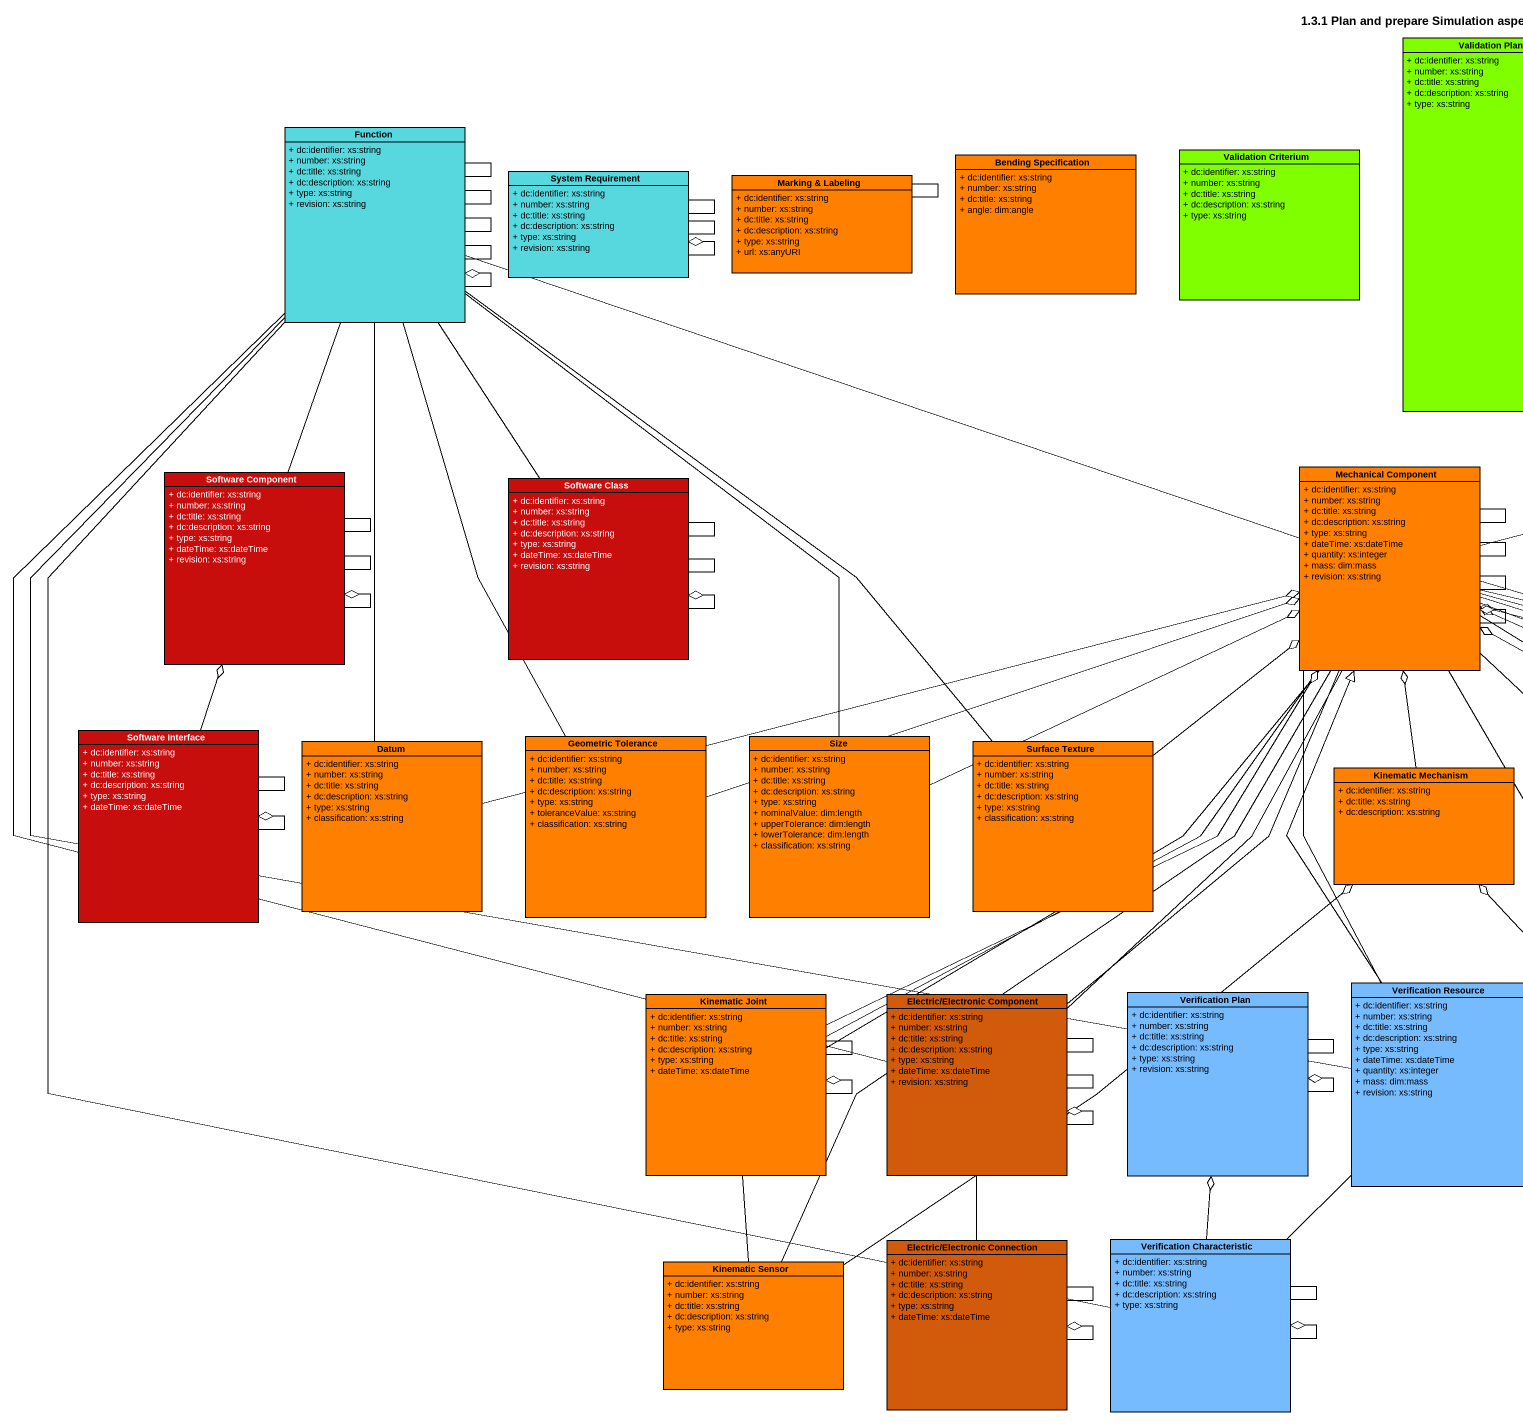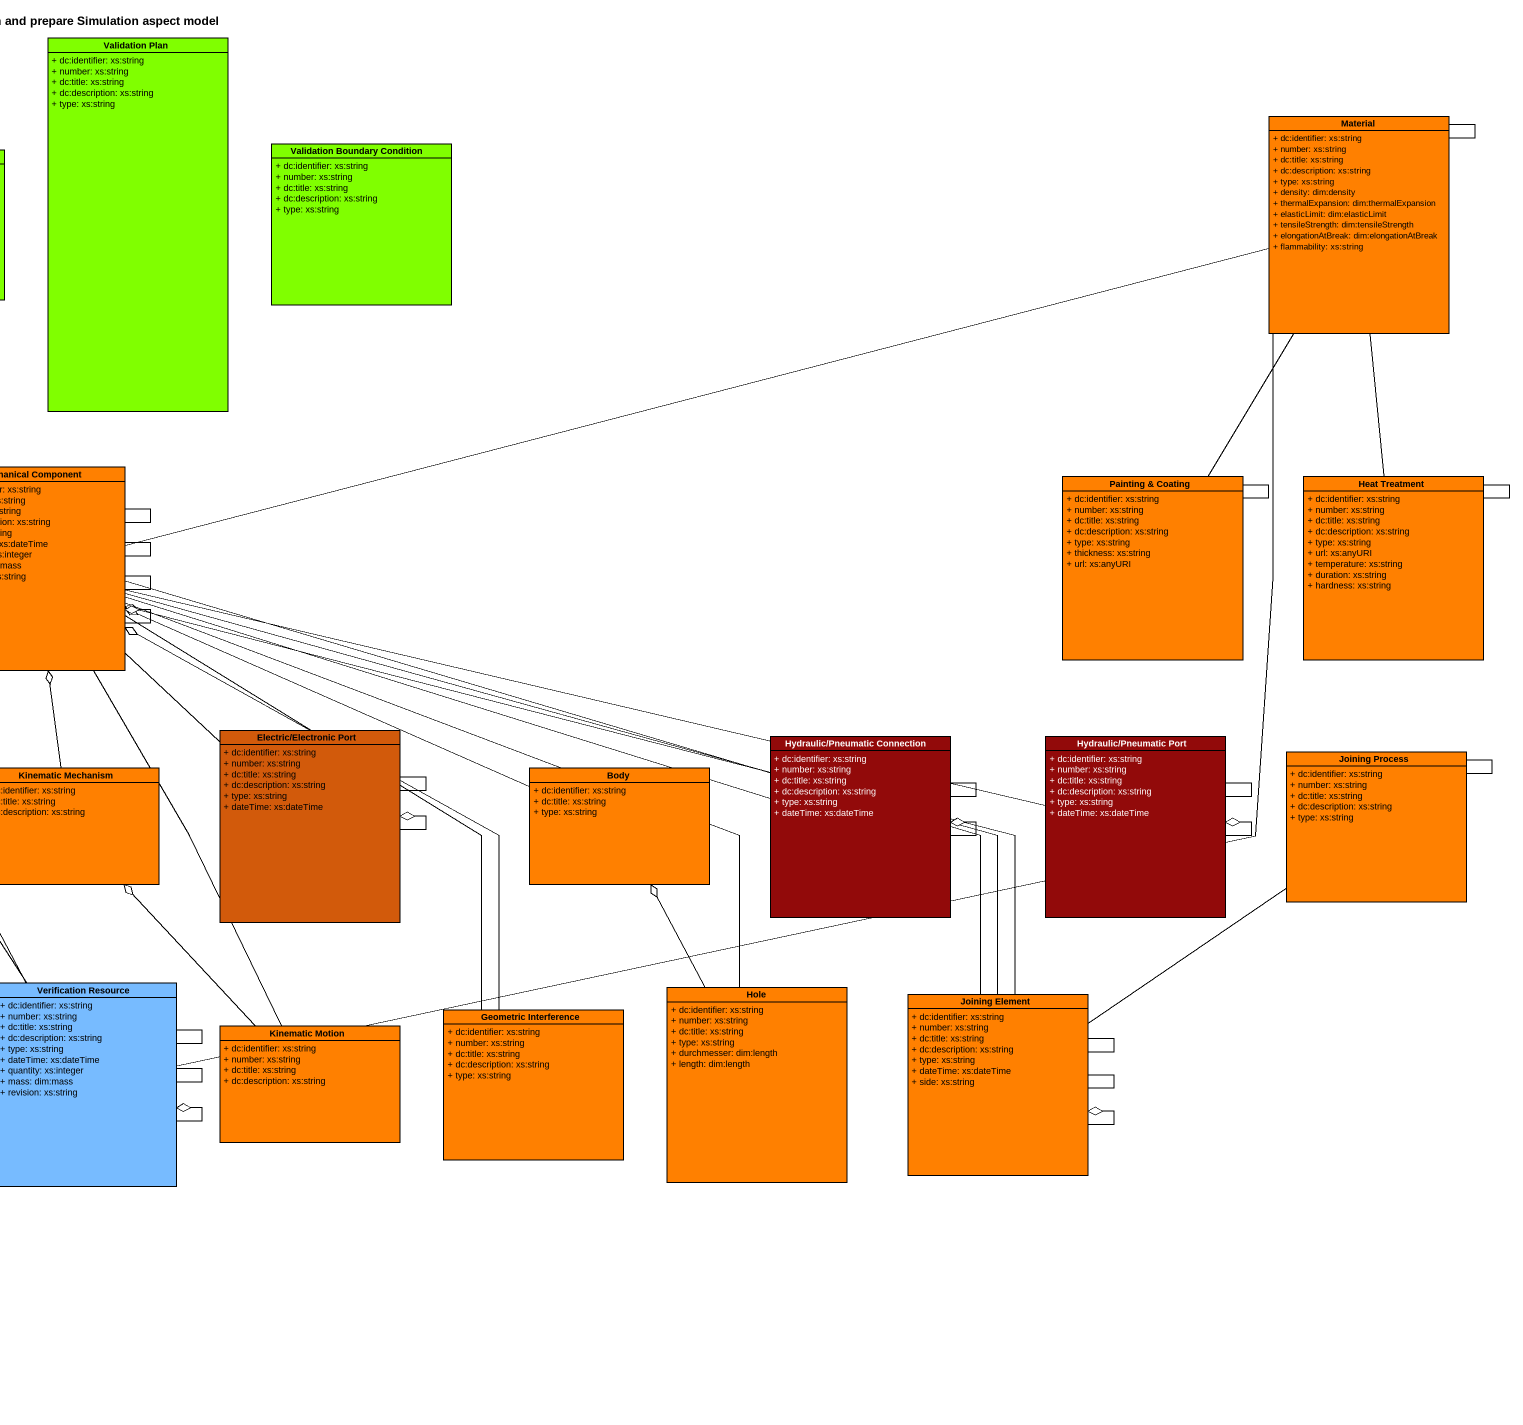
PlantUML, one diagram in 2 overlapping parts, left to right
@startuml
title 1.3.1 Plan and prepare Simulation aspect model
hide circle
hide empty members
skinparam classAttributeIconSize 0
class "Validation Plan" as Validation_Plan #80FF00 {
  + dc:identifier: xs:string
  + number: xs:string
  + dc:title: xs:string
  + dc:description: xs:string
  + type: xs:string
}
class Function #56D8DE {
  + dc:identifier: xs:string
  + number: xs:string
  + dc:title: xs:string
  + dc:description: xs:string
  + type: xs:string
  + revision: xs:string
}
class "Validation Boundary Condition" as Validation_Boundary #80FF00 {
  + dc:identifier: xs:string
  + number: xs:string
  + dc:title: xs:string
  + dc:description: xs:string
  + type: xs:string
}
class Material #FF8000 {
  + dc:identifier: xs:string
  + number: xs:string
  + dc:title: xs:string
  + dc:description: xs:string
  + type: xs:string
  + density: dim:density
  + thermalExpansion: dim:thermalExpansion
  + elasticLimit: dim:elasticLimit
  + tensileStrength: dim:tensileStrength
  + elongationAtBreak: dim:elongationAtBreak
  + flammability: xs:string
}
class "System Requirement" as System_Requirement #56D8DE {
  + dc:identifier: xs:string
  + number: xs:string
  + dc:title: xs:string
  + dc:description: xs:string
  + type: xs:string
  + revision: xs:string
}
class "Marking & Labeling" as Marking_Labeling #FF8000 {
  + dc:identifier: xs:string
  + number: xs:string
  + dc:title: xs:string
  + dc:description: xs:string
  + type: xs:string
  + url: xs:anyURI
}
class "Bending Specification" as Bending_Specification #FF8000 {
  + dc:identifier: xs:string
  + number: xs:string
  + dc:title: xs:string
  + angle: dim:angle
}
class "Validation Criterium" as Validation_Criterium #80FF00 {
  + dc:identifier: xs:string
  + number: xs:string
  + dc:title: xs:string
  + dc:description: xs:string
  + type: xs:string
}
class "Software Component" as Software_Component #C80D0D {
  + dc:identifier: xs:string
  + number: xs:string
  + dc:title: xs:string
  + dc:description: xs:string
  + type: xs:string
  + dateTime: xs:dateTime
  + revision: xs:string
}
class "Software Class" as Software_Class #C80D0D {
  + dc:identifier: xs:string
  + number: xs:string
  + dc:title: xs:string
  + dc:description: xs:string
  + type: xs:string
  + dateTime: xs:dateTime
  + revision: xs:string
}
class "Mechanical Component" as Mechanical_Component #FF8000 {
  + dc:identifier: xs:string
  + number: xs:string
  + dc:title: xs:string
  + dc:description: xs:string
  + type: xs:string
  + dateTime: xs:dateTime
  + quantity: xs:integer
  + mass: dim:mass
  + revision: xs:string
}
class "Painting & Coating" as Painting_Coating #FF8000 {
  + dc:identifier: xs:string
  + number: xs:string
  + dc:title: xs:string
  + dc:description: xs:string
  + type: xs:string
  + thickness: xs:string
  + url: xs:anyURI
}
class "Heat Treatment" as Heat_Treatment #FF8000 {
  + dc:identifier: xs:string
  + number: xs:string
  + dc:title: xs:string
  + dc:description: xs:string
  + type: xs:string
  + url: xs:anyURI
  + temperature: xs:string
  + duration: xs:string
  + hardness: xs:string
}
class "Software Interface" as Software_Interface #C80D0D {
  + dc:identifier: xs:string
  + number: xs:string
  + dc:title: xs:string
  + dc:description: xs:string
  + type: xs:string
  + dateTime: xs:dateTime
}
class Datum #FF8000 {
  + dc:identifier: xs:string
  + number: xs:string
  + dc:title: xs:string
  + dc:description: xs:string
  + type: xs:string
  + classification: xs:string
}
class "Geometric Tolerance" as Geometric_Tolerance #FF8000 {
  + dc:identifier: xs:string
  + number: xs:string
  + dc:title: xs:string
  + dc:description: xs:string
  + type: xs:string
  + toleranceValue: xs:string
  + classification: xs:string
}
class Size #FF8000 {
  + dc:identifier: xs:string
  + number: xs:string
  + dc:title: xs:string
  + dc:description: xs:string
  + type: xs:string
  + nominalValue: dim:length
  + upperTolerance: dim:length
  + lowerTolerance: dim:length
  + classification: xs:string
}
class "Surface Texture" as Surface_Texture #FF8000 {
  + dc:identifier: xs:string
  + number: xs:string
  + dc:title: xs:string
  + dc:description: xs:string
  + type: xs:string
  + classification: xs:string
}
class "Electric/Electronic Port" as Electric_Electronic_Port #D25A0B {
  + dc:identifier: xs:string
  + number: xs:string
  + dc:title: xs:string
  + dc:description: xs:string
  + type: xs:string
  + dateTime: xs:dateTime
}
class "Hydraulic/Pneumatic Connection" as Hydraulic_Pneumatic #920A0A {
  + dc:identifier: xs:string
  + number: xs:string
  + dc:title: xs:string
  + dc:description: xs:string
  + type: xs:string
  + dateTime: xs:dateTime
}
class "Hydraulic/Pneumatic Port" as Hydraulic_Pneumatic_Port #920A0A {
  + dc:identifier: xs:string
  + number: xs:string
  + dc:title: xs:string
  + dc:description: xs:string
  + type: xs:string
  + dateTime: xs:dateTime
}
class "Joining Process" as Joining_Process #FF8000 {
  + dc:identifier: xs:string
  + number: xs:string
  + dc:title: xs:string
  + dc:description: xs:string
  + type: xs:string
}
class "Kinematic Mechanism" as Kinematic_Mechanism #FF8000 {
  + dc:identifier: xs:string
  + dc:title: xs:string
  + dc:description: xs:string
}
class Body #FF8000 {
  + dc:identifier: xs:string
  + dc:title: xs:string
  + type: xs:string
}
class "Kinematic Joint" as Kinematic_Joint #FF8000 {
  + dc:identifier: xs:string
  + number: xs:string
  + dc:title: xs:string
  + dc:description: xs:string
  + type: xs:string
  + dateTime: xs:dateTime
}
class "Electric/Electronic Component" as Electric_Electronic #D25A0B {
  + dc:identifier: xs:string
  + number: xs:string
  + dc:title: xs:string
  + dc:description: xs:string
  + type: xs:string
  + dateTime: xs:dateTime
  + revision: xs:string
}
class "Verification Plan" as Verification_Plan #77BBFF {
  + dc:identifier: xs:string
  + number: xs:string
  + dc:title: xs:string
  + dc:description: xs:string
  + type: xs:string
  + revision: xs:string
}
class "Verification Resource" as Verification_Resource #77BBFF {
  + dc:identifier: xs:string
  + number: xs:string
  + dc:title: xs:string
  + dc:description: xs:string
  + type: xs:string
  + dateTime: xs:dateTime
  + quantity: xs:integer
  + mass: dim:mass
  + revision: xs:string
}
class Hole #FF8000 {
  + dc:identifier: xs:string
  + number: xs:string
  + dc:title: xs:string
  + type: xs:string
  + durchmesser: dim:length
  + length: dim:length
}
class "Joining Element" as Joining_Element #FF8000 {
  + dc:identifier: xs:string
  + number: xs:string
  + dc:title: xs:string
  + dc:description: xs:string
  + type: xs:string
  + dateTime: xs:dateTime
  + side: xs:string
}
class "Kinematic Motion" as Kinematic_Motion #FF8000 {
  + dc:identifier: xs:string
  + number: xs:string
  + dc:title: xs:string
  + dc:description: xs:string
}
class "Geometric Interference" as Geometric_Interference #FF8000 {
  + dc:identifier: xs:string
  + number: xs:string
  + dc:title: xs:string
  + dc:description: xs:string
  + type: xs:string
}
class "Kinematic Sensor" as Kinematic_Sensor #FF8000 {
  + dc:identifier: xs:string
  + number: xs:string
  + dc:title: xs:string
  + dc:description: xs:string
  + type: xs:string
}
class "Electric/Electronic Connection" as Electric_Electronic_2 #D25A0B {
  + dc:identifier: xs:string
  + number: xs:string
  + dc:title: xs:string
  + dc:description: xs:string
  + type: xs:string
  + dateTime: xs:dateTime
}
class "Verification Characteristic" as Verification_Characteristic #77BBFF {
  + dc:identifier: xs:string
  + number: xs:string
  + dc:title: xs:string
  + dc:description: xs:string
  + type: xs:string
}
Function -- Function
Function -- Function
Function -- Function
Function -- Function
Function --o Function
Material -- Material
System_Requirement -- System_Requirement
System_Requirement -- System_Requirement
System_Requirement --o System_Requirement
Marking_Labeling -- Marking_Labeling
Software_Component -up- Function
Software_Component -- Software_Component
Software_Component -- Software_Component
Software_Component --o Software_Component
Software_Class -up- Function
Software_Class -- Software_Class
Software_Class -- Software_Class
Software_Class --o Software_Class
Mechanical_Component -left- Function
Mechanical_Component -right- Material
Mechanical_Component -- Mechanical_Component
Mechanical_Component -- Mechanical_Component
Mechanical_Component -- Mechanical_Component
Mechanical_Component --o Mechanical_Component
Painting_Coating -up- Material
Painting_Coating -- Painting_Coating
Heat_Treatment -up- Material
Heat_Treatment -- Heat_Treatment
Software_Interface -up-o Software_Component
Software_Interface -- Software_Interface
Software_Interface --o Software_Interface
Datum -up- Function
Datum -right-o Mechanical_Component
Geometric_Tolerance -up- Function
Geometric_Tolerance -right-o Mechanical_Component
Size -up- Function
Size -right-o Mechanical_Component
Surface_Texture -up- Function
Surface_Texture -up-o Mechanical_Component
Electric_Electronic_Port -up- Mechanical_Component
Electric_Electronic_Port -- Electric_Electronic_Port
Electric_Electronic_Port --o Electric_Electronic_Port
Hydraulic_Pneumatic -left- Mechanical_Component
Hydraulic_Pneumatic -- Hydraulic_Pneumatic
Hydraulic_Pneumatic --o Hydraulic_Pneumatic
Hydraulic_Pneumatic_Port -left- Mechanical_Component
Hydraulic_Pneumatic_Port -- Hydraulic_Pneumatic_Port
Hydraulic_Pneumatic_Port --o Hydraulic_Pneumatic_Port
Joining_Process -- Joining_Process
Kinematic_Mechanism -up-o Mechanical_Component
Body -left-o Mechanical_Component
Kinematic_Joint -up- Mechanical_Component
Kinematic_Joint -up- Mechanical_Component
Kinematic_Joint -up-o Mechanical_Component
Kinematic_Joint -- Kinematic_Joint
Kinematic_Joint --o Kinematic_Joint
Electric_Electronic -up- Function
Electric_Electronic -up- Mechanical_Component
Electric_Electronic -up- Mechanical_Component
Electric_Electronic -- Electric_Electronic
Electric_Electronic -- Electric_Electronic
Electric_Electronic --o Electric_Electronic
Verification_Plan -- Verification_Plan
Verification_Plan --o Verification_Plan
Verification_Resource -up- Function
Verification_Resource -up- Material
Verification_Resource -up-|> Mechanical_Component
Verification_Resource -up- Mechanical_Component
Verification_Resource -- Verification_Resource
Verification_Resource -- Verification_Resource
Verification_Resource --o Verification_Resource
Hole -up- Mechanical_Component
Hole -up-o Body
Joining_Element -left- Mechanical_Component
Joining_Element -left- Mechanical_Component
Joining_Element -left-o Mechanical_Component
Joining_Element -up- Joining_Process
Joining_Element -- Joining_Element
Joining_Element -- Joining_Element
Joining_Element --o Joining_Element
Kinematic_Motion -up- Mechanical_Component
Kinematic_Motion -up-o Kinematic_Mechanism
Geometric_Interference -up- Mechanical_Component
Geometric_Interference -up-o Mechanical_Component
Kinematic_Sensor -up- Mechanical_Component
Kinematic_Sensor -up-o Kinematic_Mechanism
Kinematic_Sensor -up- Kinematic_Joint
Electric_Electronic_2 -up- Electric_Electronic
Electric_Electronic_2 -- Electric_Electronic_2
Electric_Electronic_2 --o Electric_Electronic_2
Verification_Characteristic -up- Function
Verification_Characteristic -up-o Verification_Plan
Verification_Characteristic -up- Verification_Resource
Verification_Characteristic -- Verification_Characteristic
Verification_Characteristic --o Verification_Characteristic
@enduml
